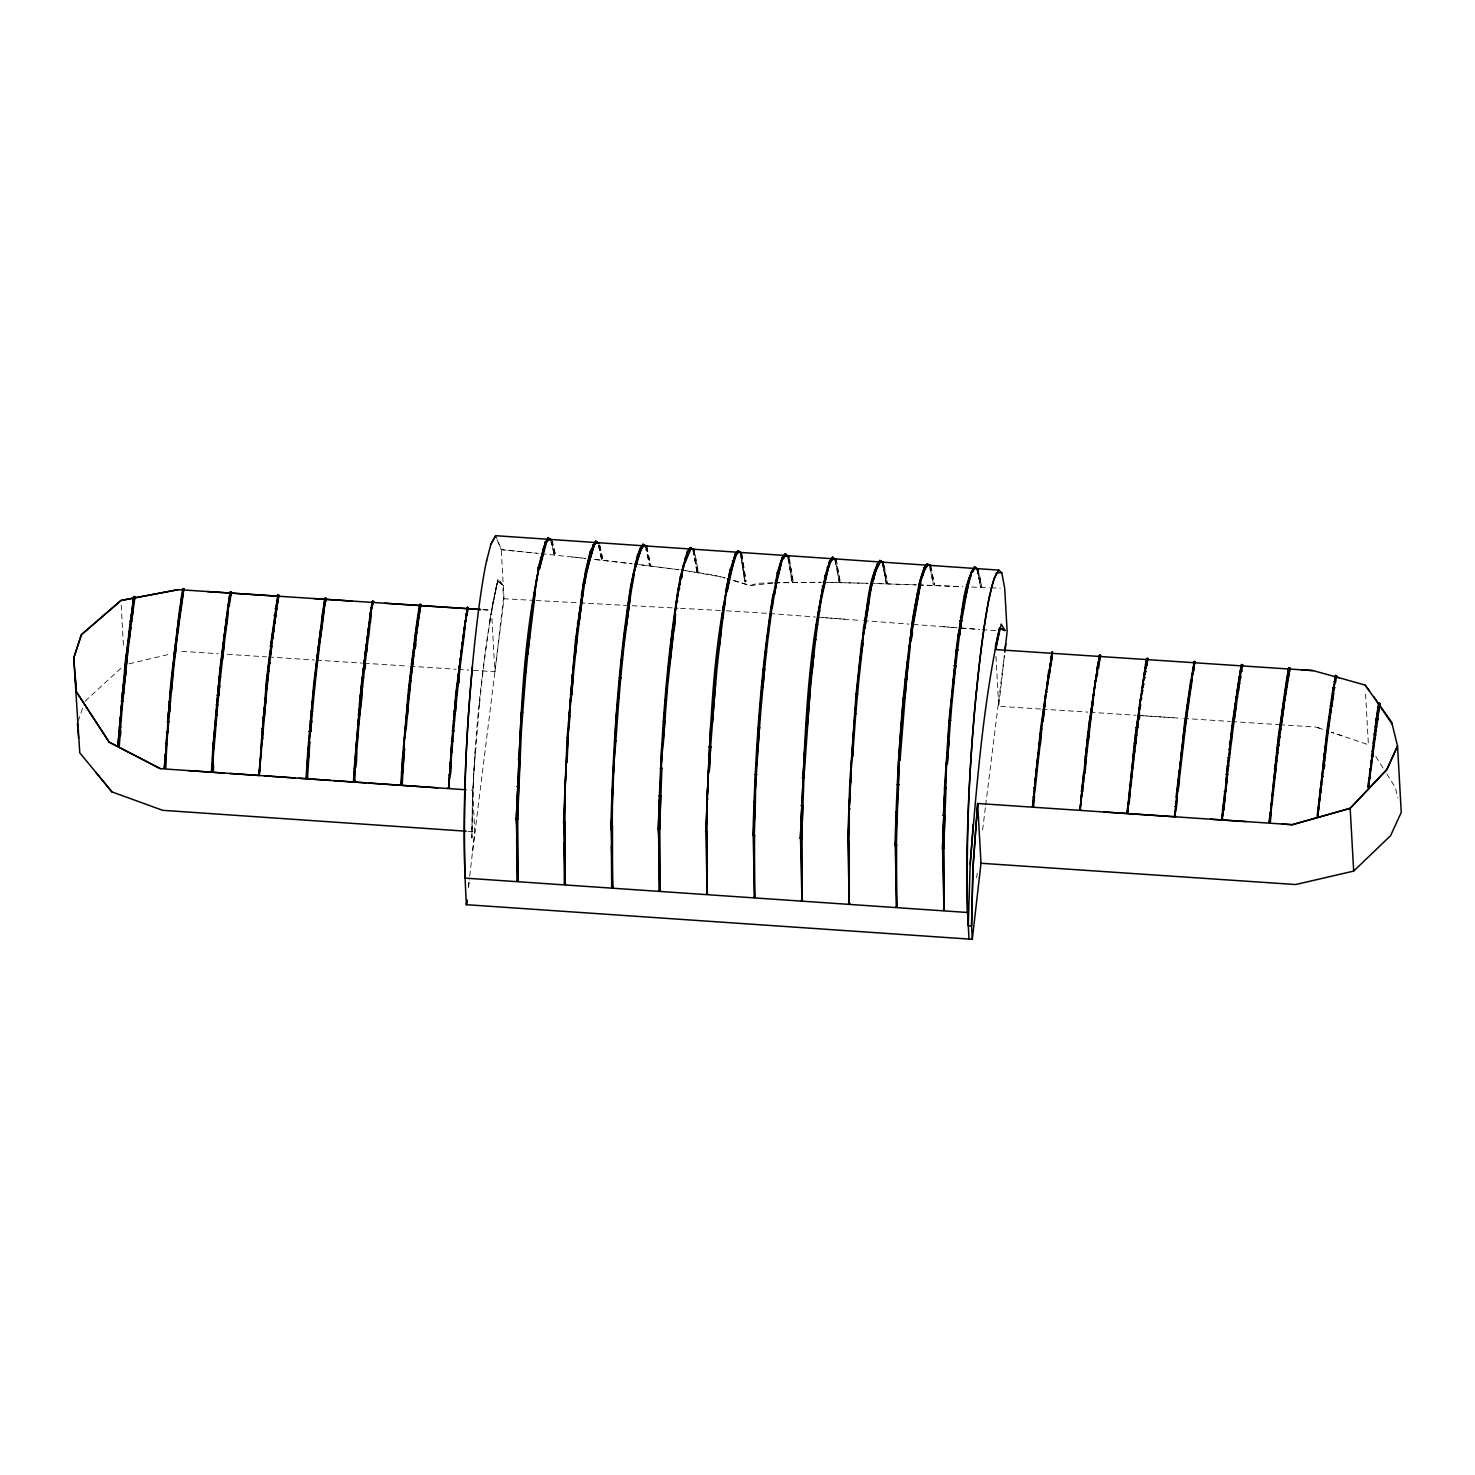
<?xml version="1.0" encoding="UTF-8"?>
<svg xmlns="http://www.w3.org/2000/svg" width="1475" height="1475" viewBox="0 0 1475 1475"><rect width="100%" height="100%" fill="white"/><g stroke="black" fill="none" stroke-linecap="round" stroke-linejoin="round"><path stroke-width="0.75" stroke-dasharray="5 3.75" d="M479.522 703.575L473.475 776.366L471.871 837.837C472.572 751.734 480.666 665.28 497.388 580.8L503.252 585.464L497.665 580.818L491.47 610.244L494.899 671.77L470.986 670.203M471.871 837.837L472.516 790.25L468.091 789.936M475.245 751.273L472.406 795.744L472.516 790.25L474.839 831.808L469.253 880.151M550.359 539.518L554.397 554.858L555.356 553.77L552.295 541.251M598.297 544.994L601.505 559.265L602.869 559.799L599.256 542.597M645.903 545.732L649.572 565.644L650.549 564.556L646.732 546.063M834.832 559.615L839.312 582.312L840.289 581.261L835.44 558.951M929.397 565.847L933.233 584.524L934.578 585.059L930.006 565.183M976.69 568.981L980.893 587.179L981.871 586.091L978.109 568.631M692.789 549.862L697.233 572.153L698.21 571.083L694.209 549.53M882.124 562.731L886.493 583.602L887.471 582.533L883.562 562.399M787.558 556.499L792.186 581.777L793.144 580.726L788.996 556.186M740.266 553.365L745.059 582.017L746.037 580.966L741.704 553.033M1040.631 709.033L998.741 706.285L1004.586 654.218M494.899 671.77L503.51 598.739L502.735 584.893L498.144 578.384L491.47 610.244L482.583 609.673M472.608 851.13L503.989 598.758L501.26 549.659L495.784 535.702M976.653 877.754L977.224 873.218M982.59 830.056L985.411 807.341M985.687 805.073L1004.346 655.158M489.387 623.298L493.388 599.495M489.995 619.445L497.905 580.081L503.252 585.464M78.101 721.275L82.987 707.207M553.936 554.121L551.982 543.003M601.505 559.265L599.348 546.358M980.433 586.423L977.28 568.299M886.033 582.883L882.714 562.067M696.772 571.415L693.379 549.216M791.725 581.058L788.166 555.854M744.598 581.279L740.856 552.719M85.089 701.178L121.263 667.917M128.952 663.842L170.768 653.941M772.716 583.123L750.148 585.575L726.954 578.808M774.983 582.865L820.377 582.256M772.716 582.772L757.283 583.326L750.148 585.575L727.599 578.366M774.91 582.68L821.262 582.275M822.644 582.293L868.148 583.307M827.881 582.348L867.687 583.289M870.416 583.362L915.92 584.856M876.537 583.565L916.344 584.874M918.206 584.93L961.46 586.608M918.556 584.948L962.825 586.644M971.656 587.013L989.282 587.751M991.053 587.824L1000.308 588.23M503.51 598.739L533.803 600.38M536.107 600.509L678.26 608.198M680.547 608.308L724.114 610.668M726.419 610.797L767.608 613.379M181.757 651.342L218.337 653.72M227.427 654.328L266.569 656.873M268.616 657.002L314.415 659.989M316.627 660.136L362.334 663.123M364.436 663.252L408.04 666.11M410.105 666.239L456.052 669.244M458.338 669.392L468.81 670.074M1042.143 709.125L1087.812 712.13M1090.099 712.278L1135.787 715.264M1138.073 715.412L1181.733 718.288M1183.743 718.417L1230.242 721.459M1231.717 721.552L1278.733 724.649M1279.673 724.704L1316.216 727.101L1322.743 729.295L1316.216 727.101M482.767 609.673L491.47 610.244M1142.056 715.67L1175.114 717.846M467.944 831.328L474.839 831.808M822.349 617.527L847.443 619.426M943.263 626.691L956.943 627.742L911.31 624.275M975.196 629.106L959.229 627.908L979.75 629.456M769.876 613.545L815.509 617.011M817.795 617.177L861.142 620.459M863.41 620.643L909.043 624.109M982.037 629.641L995.717 630.673M497.093 539.795L501.26 549.659L538.412 553.402M501.26 549.659L536.716 553.236M541.159 553.697L585.225 558.38M572.208 556.942L585.501 558.417M594.388 559.394L632.093 563.745L594.148 559.375M678.721 569.663L634.305 564.003L678.961 569.756M680.934 570.014L714.287 575.121L724.833 578.182M685.672 570.641L725.553 577.721M1342.305 735.933L1331.446 732.245L1368.413 744.746L1365.463 691.941M497.388 580.8L502.735 584.893M1375.751 756.398L1385.541 771.941M1386.777 773.877L1395.332 787.466L1397.802 797.864M551.705 540.053L555.282 554.655M551.337 542.339L554.397 554.858M598.758 545.732L601.984 560.021M599.643 545.51L602.869 559.799M978.036 569.497L981.778 586.958M977.151 569.719L980.893 587.179M930.301 568.668L933.693 585.262M646.658 546.93L650.475 565.441M645.312 546.395L649.572 565.644M930.836 565.515L934.578 585.059M883.47 563.247L887.378 583.399M883.027 565.699L886.493 583.602M694.135 550.396L698.117 571.95M693.25 550.599L697.233 572.153M836.27 559.283L840.197 582.109M835.698 562.547L839.312 582.312M788.904 557.034L793.071 581.574M788.406 559.467L792.186 581.777M741.612 553.881L745.963 581.814M741.058 556.241L745.059 582.017M995.957 656.375L998.741 706.285M121.208 605.082L123.513 646.492M479.559 703.833A239.78 19.949 -86.1 0 1 489.995 619.85M468.995 882.382L468.239 889.075L469.013 882.382"/><path stroke-width="1.5" d="M1051.103 665.004L1049.702 664.561L1051.103 665.004L1051.306 657.795L1040.576 728.908L1032.74 806.475L1035.339 787.742L1033.957 787.816L1035.376 788.074L1036.243 778.818L1034.878 778.892L1036.298 779.187L1037.165 770.061L1035.8 770.153L1037.22 770.448L1038.105 761.487L1036.741 761.598L1038.142 761.911L1039.064 753.061L1037.681 753.19L1039.101 753.504L1040.023 744.801L1038.64 744.949L1040.041 745.281C1041.756 740.321 1041.368 719.726 1042.954 721.478L1043.913 713.31L1042.53 713.476L1043.95 713.826L1046.07 691.019L1042.954 721.459M1098.469 668.138L1097.068 667.696L1098.469 668.138L1098.672 660.929L1097.068 667.696L1098.469 668.157L1099.76 654.955L1088.9 724.28L1080.087 809.683L1086.411 756.233L1085.047 756.362L1086.448 756.675L1095.501 680.288L1094.487 688.161M1143.899 676.785L1144.784 677.707L1143.899 676.785L1142.885 684.474L1144.969 670.314L1143.918 677.855L1145.835 671.272L1144.969 670.295L1135.289 735.214L1127.435 812.891L1130.956 785.179L1129.592 785.253L1130.993 785.548L1131.878 776.422L1130.514 776.514L1131.933 776.809L1132.818 767.83L1131.454 767.94L1132.855 768.254L1134.718 751.144L1133.353 751.273L1134.754 751.605L1136.672 735.066L1135.289 735.214L1136.69 735.564L1140.802 697.306L1138.811 712.794L1140.673 705.327L1139.272 704.939L1140.636 704.755M1194.492 661.224L1192.335 674.591L1192.869 667.751L1194.271 668.212L1192.335 674.591L1193.957 661.777L1195.358 662.238L1193.957 661.777M1240.567 677.578L1239.166 677.117L1231.975 726.087L1222.148 819.27L1225.67 791.54L1224.305 791.614L1225.707 791.909L1228.491 765.746L1227.108 765.875L1228.509 766.189L1229.449 757.468L1228.067 757.615L1229.468 757.947L1230.408 749.355L1229.025 749.503L1230.445 749.835L1232.362 733.573L1230.98 733.739L1232.399 734.108L1233.358 725.921L1231.975 726.087L1233.377 726.456L1236.382 703.852L1234.999 704.073L1236.4 704.46L1237.414 696.827L1236.032 697.048L1237.433 697.472L1239.498 683.331L1238.115 683.552L1239.516 683.994L1240.567 676.878L1239.166 677.117L1240.567 677.578L1240.788 670.332L1239.166 677.117L1240.567 676.878M1241.323 664.912L1242.724 665.372L1241.323 664.912L1240.254 670.885L1241.637 671.346L1240.254 670.885L1239.701 677.726M1334.654 687.756L1333.253 687.332L1334.654 687.756L1333.253 687.332L1326.707 732.374L1317.71 816.634L1324.495 760.916L1323.13 761.045L1324.532 761.395L1328.072 732.208L1326.707 732.374L1328.108 732.762L1328.993 725.35L1327.611 725.516L1329.012 725.903L1335.723 675.366L1327.26 732.854M586.921 571.415L585.538 570.936L586.939 571.397L593.853 545.271L590.59 551.503L586.073 571.562L595.587 541.178L590.037 552.185L585.538 570.936L575.545 639.929L567.156 737.629L563.579 822.405L565.017 822.294L563.579 822.405M970.273 577.61L968.872 577.942L970.237 578.477L971.841 570.751L962.769 608.825L964.89 597.283L969.425 577.26L961.571 621.344L960.17 620.92L961.571 620.662L959.58 635.153L958.178 634.766C962.769 612.272 962.345 587.124 974.422 567.064L978.054 569.516L974.422 567.064L971.767 572.189M1098.672 660.947L1099.539 661.943L1100.627 655.232M1146.591 658.643L1147.993 659.104L1146.591 658.643L1145.503 664.617L1146.905 665.078L1145.503 664.617L1141.834 691.314L1143.733 683.699L1142.332 683.939L1143.733 684.345L1142.867 683.441L1140.82 698.32L1142.682 690.54L1141.3 690.761L1142.701 690.54L1141.853 691.296M1147.126 659.27L1144.969 671.457L1146.905 664.358M1335.612 681.966L1334.211 681.524L1335.612 681.966L1336.59 675.642M693.379 549.216L690.484 547.538L687.313 551.705L680.362 576.743L681.745 577.241L680.362 576.743C665.668 659.86 660.837 744.451 658.293 828.71L659.712 828.618L660.671 795.744L659.233 795.836L660.671 795.744M775.629 583.694L782.653 557.366L776.495 583.51L775.112 583.012L776.495 583.473L773.49 595.144L777.325 572.908L782.063 558.066L785.253 553.973L788.922 557.052L785.161 555.43L785.253 553.973L788.904 557.034M868.996 601.099L868.13 601.929L872.499 579.048L868.996 601.818L867.595 601.339L868.996 601.099L866.931 614.522L865.53 614.079L866.913 613.858L862.138 643.321L868.13 600.786L868.996 601.818L864.922 628.332L863.52 627.926C868.167 605.561 867.595 580.376 879.837 560.518L883.543 562.362L879.837 560.5L874.749 571.931L880.63 561.754L879.837 560.518M1052.173 658.809L1050.772 658.348L1052.173 658.809L1052.394 651.803L1050.772 658.348L1052.173 658.79M1241.858 664.358L1240.77 671.531L1241.637 670.627M1289.224 667.511L1286.016 687.276L1290.09 668.525L1288.689 668.064L1286.532 680.252L1278.346 736.892L1269.496 822.478L1272.095 803.672L1270.731 803.746L1272.151 804.022L1273.017 794.73L1271.653 794.822L1273.072 795.099L1276.797 760.639L1275.432 760.768L1276.834 761.1L1277.756 752.527L1276.391 752.674L1277.793 753.006L1278.733 744.543L1277.368 744.709L1278.77 745.059L1279.728 736.744L1278.346 736.892L1279.747 737.26L1280.724 729.074L1279.341 729.24L1280.743 729.609L1284.78 699.98L1283.398 700.183L1284.799 700.607L1290.09 667.788M539.518 568.52L538.117 568.041L539.518 568.502L546.358 543.113L545.566 541.915L538.117 568.041L539.518 568.52L545.566 541.878C520.988 631.595 521.136 726.769 516.232 819.233L517.67 819.141L518.61 786.415L517.172 786.507L518.61 786.488L519.827 759.035L518.407 759.053L519.827 759.035M599.182 543.501L595.587 541.178L599.182 543.482L595.476 542.653L590.535 552.922L584.801 582.902L583.418 582.459L582.754 595.623L584.801 582.219L583.418 582.459L584.801 582.92L586.073 570.383L581.353 595.199L582.754 595.587L581.888 594.683M631.355 585.981L635.688 564.353L641.238 549.198L643.819 545.603L643.045 544.349L637.458 555.153L630.821 585.354L632.222 585.815L630.821 585.354C618.209 664.783 613.139 745.244 610.927 825.558L612.383 825.447L610.927 825.558M636.573 563.358L633.476 574.513L636.555 563.395L635.172 563.69L636.555 564.188L641.293 548.313L639.873 548.663L635.67 564.39L640.445 547.981L643.026 544.349L643.819 545.603L643.045 544.349L646.732 546.045L642.455 545.049L643.819 545.603M679.625 588.709L678.223 588.248L674.702 615.37L680.915 576.19L678.758 588.894L679.625 588.009M823.806 586.921L822.423 586.423L823.806 586.921L826.018 576.799L825.189 575.692L818.754 611.185L829.946 560.703C804.889 650.401 805.387 745.852 800.335 838.408L801.773 838.316L802.713 805.442L801.275 805.534L802.713 805.442M874.804 570.548L870.25 590.516L873.329 580.191L871.946 579.693L873.329 580.21L875.652 570.862L874.749 571.931M963.636 608.622L962.769 607.626L962.769 608.825M1194.271 667.493L1192.869 667.751L1194.271 667.493L1191.284 681.008L1191.8 673.983L1193.201 674.407L1192.335 673.467L1192.15 680.86L1190.749 680.418L1184.609 722.934L1174.801 816.081L1176.478 806.438L1175.114 806.475L1176.534 806.733L1177.382 797.311C1175.446 799.303 1180.332 783.446 1179.244 779.593L1177.861 779.703L1179.281 779.998L1186.011 722.75L1184.609 722.934L1186.029 723.303L1188.002 707.908L1186.619 708.092L1188.02 708.498L1191.099 686.852L1189.698 687.073L1191.099 687.497L1192.132 680.178L1191.284 681.008M537.398 579.325L536.55 580.154L538.67 567.469L530.576 621.528L532.475 605.746L533.36 606.502L531.959 606.151L533.36 606.538L532.475 605.746M727.028 591.586L725.645 591.143L727.028 591.586L729.166 580.117L728.318 579.103L725.645 591.143L727.028 591.622L735.324 554.065C710.139 643.764 710.729 739.288 705.64 831.863L707.078 831.771L705.64 831.863M774.357 594.978L776.495 582.736M871.117 590.332L870.268 589.281L866.065 613.563L860.257 659.251L862.986 643.174L861.584 642.86L856.108 694.08L849.858 781.289L847.683 841.69L849.121 841.598L847.683 841.69M634.342 574.328L633.494 573.277L631.355 584.801M687.885 551.042L683.091 567.34L691.332 547.87L687.313 551.705L688.733 551.355M730.549 568.944L731.379 570.069L730.549 568.944L728.318 580.283L731.397 570.051L730.014 569.553L726.161 591.788M781.049 564.114L779.648 564.427L781.049 564.095L778.708 573.425L777.325 572.908L778.726 572.595L775.629 583.658L780.201 563.8L782.635 557.403L783.446 558.601L782.635 557.403M778.726 572.595L777.325 572.908L778.745 572.577M919.773 583.768L920.658 582.772L909.448 646.732L912.859 617.49L919.257 583.104L923.977 568.078L927.13 563.782L930.836 565.497L926.558 564.483L927.922 565.017L924.456 568.852L919.773 583.805L925.378 567.746L923.977 568.078L925.341 568.631L927.922 565.017M683.109 567.303L680.897 577.426L681.782 576.448M516.692 819.584L518.997 758.906M516.232 819.233L517.78 786.23M517.578 819.528L521.228 734.642L519.79 734.605L521.228 734.697M564.04 822.755L565.128 789.346L564.925 822.681M611.388 825.889L616.034 718.251L617.472 718.343L619.021 697.509L617.656 697.454L619.076 697.657L620.698 678.058L619.353 678.058L620.754 678.316L622.468 659.823L621.104 659.878L622.524 660.173L624.294 642.731L622.929 642.823L624.331 643.155L630.138 597.873L628.756 598.094L630.157 598.518L632.222 585.114L630.821 585.354L632.222 585.796L634.361 573.554M611.535 825.281L612.475 792.462L612.272 825.834M658.735 829.061L659.675 796.187M658.293 828.71L659.841 795.56M659.62 829.005L661.906 768.235L660.468 768.272L661.906 768.235M706.082 832.213L707.189 798.676L706.986 832.158M752.969 835.145L754.426 835.034L752.969 835.145C755.218 754.684 760.27 674.057 772.974 594.517L774.357 594.241M753.43 835.477L755.772 774.486L755.366 802.197L753.928 802.234L755.366 802.142L754.315 835.422M753.596 834.85L755.366 802.197M800.778 838.759L801.736 805.885M800.335 838.408L801.884 805.258M801.681 838.703L803.949 777.933L802.511 777.97L803.949 777.933M848.125 842.041L849.231 808.577L849.028 841.985M895.03 844.972L896.468 844.88L895.03 844.972C897.058 773.508 901.004 701.436 911.366 630.931L912.251 631.706L910.849 631.337L917.597 592.692L918.446 593.706L917.597 592.692M895.491 845.322L899.215 760.031L898.552 784.774L897.206 784.608L898.644 784.608L897.316 812.356L895.97 812.153L897.408 812.043L896.376 845.267M895.638 844.714L896.579 811.987M944.756 815.362L943.318 815.454L944.756 815.362L943.816 848.162L942.82 848.604L944.553 787.945L949.089 720.242L956.242 649.682L958.178 634.766L959.58 635.135M942.82 848.604L943.76 815.804M942.378 848.272L943.926 815.177M943.723 848.549L945.991 787.927L944.553 787.945L945.991 787.927M924.53 567.414L922.059 575.305L925.341 568.612L923.977 568.078L925.378 567.746M683.957 567.138L683.146 565.976L683.091 567.34M873.329 580.191L875.652 570.862M564.98 789.844L566.363 761.967L565.128 789.457M612.475 792.573L613.711 765.046L612.475 792.462M659.694 796.076L664.008 721.275L668.968 662.607L669.908 663.049L668.968 662.607M707.041 799.284L708.018 798.915L707.041 799.173L708.424 771.185L707.189 798.676M707.189 798.786L708.424 771.185M754.536 802.068L759.459 727.673L758.113 727.581L759.533 727.728L761.1 706.783L759.736 706.746L761.155 706.949L764.566 669.042L763.202 669.097L764.622 669.392L766.41 651.932L765.027 652.024L766.447 652.356L768.291 635.891L766.926 636.02L768.328 636.389L770.263 620.901L768.881 621.086L770.282 621.491L773.49 594.001L769.434 621.565M801.736 805.774L804.52 753.338L803.949 778.007L802.511 777.97L803.949 778.007L810.125 690.687L808.779 690.687L810.181 690.945L813.739 655.324L812.375 655.435L813.776 655.767L815.62 639.302L814.255 639.449L815.657 639.8L817.592 624.331L816.191 624.515L817.592 624.921L822.958 585.87L820.801 598.573M849.065 809.203L850.061 808.816L849.084 809.074L851.868 756.693L849.231 808.577M849.231 808.687L850.467 781.142M922.926 575.103L922.115 573.922L919.81 582.459L911.384 631.872M943.779 815.693L945.014 788.166M945.162 787.779L943.318 815.454M971.767 572.171L972.689 571.083M731.397 570.051L735.324 554.084L736.136 555.301L731.379 570.069M825.189 575.692L826.018 576.817L829.946 560.721L830.738 561.938L825.152 577.02L823.806 586.884M875.634 571.728L880.022 561.256M641.293 548.313L639.873 548.663L641.238 549.198L643.874 544.699M546.414 542.228L544.994 542.579L548.11 538.025L551.705 540.053L548.128 538.025L548.018 539.5L551.705 540.053M972.689 571.065L975.27 567.396L972.633 571.968M166.269 755.347L164.831 755.329L166.269 755.347L165.55 768.033L164.573 768.125L170.805 682.796L179.6 609.433L182.752 589.004L184.154 589.428L182.752 589.004M164.573 768.125L165.421 755.347L165.458 768.143M164.112 767.977L167.781 732.485L166.417 732.411L167.837 732.577L168.611 721.81L167.265 721.773L168.685 721.957L170.363 701.658L168.998 701.676L170.418 701.897L172.169 682.741L170.805 682.796L172.225 683.072L173.11 673.688L171.745 673.762L173.147 674.038L174.05 664.856L172.686 664.948L174.087 665.262L175.009 656.264L173.626 656.375L175.046 656.707L176.945 639.726L175.58 639.873L176.982 640.224L177.94 631.779L176.558 631.945L177.977 632.296L179.968 616.532L178.586 616.716L179.987 617.085L180.982 609.23L179.6 609.433L181.001 609.839L183.084 595.328L181.702 595.55L181.185 602.943L184.154 588.746M211.46 771.259L212.898 771.296L211.46 771.259L212.953 746.793L220.033 668.12L228.017 605.487L230.118 592.102L231.52 592.544L229.602 599.256L230.653 591.586M211.921 771.388L215.129 735.712L213.764 735.638L215.202 735.804L215.958 725.036L214.613 724.999L216.032 725.184L216.825 714.767L215.479 714.767L216.899 714.969L217.71 704.847L216.346 704.866L217.765 705.105L219.535 685.93L218.171 685.986L219.572 686.262L220.457 676.859L219.093 676.933L220.512 677.228L221.398 668.028L220.033 668.12L221.453 668.433L224.311 642.879L222.928 643.026L224.348 643.377L225.306 634.932L223.923 635.08L225.325 635.448L226.302 627.188L224.938 627.354L226.32 627.742L227.316 619.666L225.933 619.85L227.334 620.237L228.348 612.365L226.966 612.549L226.486 620.367L229.584 598.186L230.45 599.108M212.806 771.407C214.981 768.807 211.644 756.454 213.525 758.74L212.787 758.519M278.886 594.978L275.733 616.089L274.332 615.683L275.714 615.481L272.691 638.583L271.289 638.233L272.654 638.067L270.718 654.679L269.317 654.328L270.681 654.199L269.759 663.031L268.339 662.699L269.722 662.57L268.8 671.604L267.381 671.291L268.763 671.18L266.92 689.452L265.518 689.157L266.883 689.083L266.016 698.726L264.597 698.486L265.961 698.449L263.38 728.41L261.96 728.226L263.324 728.226L259.268 774.67L266.44 680.104L278.019 594.72L278.886 595.66L275.917 609.175L276.95 601.302L277.816 602.224L276.433 601.8L277.816 602.242L276.95 601.302M259.268 774.67L260.891 750.056M258.807 774.541L260.135 761.782M306.155 777.804L307.574 777.841L306.155 777.804L307.648 753.283L313.806 683.294L322.73 611.738L324.869 598.352L326.252 598.795L324.334 605.506L325.403 597.836M306.616 777.933C307.132 756.564 309.602 741.132 311.538 721.201L310.174 721.183L311.594 721.404L312.423 711.263L311.059 711.282L312.479 711.503L313.327 701.639L311.962 701.676L313.364 701.934L314.249 692.291L312.866 692.347L314.286 692.623L316.111 674.37L314.747 674.462L316.166 674.757L317.07 665.76L315.705 665.87L317.107 666.184L321.034 633.457L319.651 633.642L321.052 634.01L322.048 625.935L320.665 626.119L322.066 626.506L324.131 611.535L322.73 611.738L322.232 619.353L326.252 598.112M307.501 777.952L309.824 742.183L308.459 742.109L309.824 742.146M353.502 781.086L354.922 781.123L353.502 781.086L354.221 768.346L361.154 686.465L370.096 614.872L372.235 601.468L373.636 601.911L372.235 601.468M353.963 781.215L357.134 734.605L358.075 734.827L357.245 745.502L355.825 745.336L357.245 745.502M354.092 781.013L354.83 768.291L354.848 781.234M400.85 784.35L402.269 784.387L400.85 784.35L402.343 759.772L408.52 689.636L416.429 625.068L419.601 604.584L421.002 605.027L419.601 604.584M401.311 784.497L404.519 748.618L402.915 771.72L401.569 771.609L403.007 771.646L402.196 784.516M461.288 651.249L465.363 620.625L464.146 635.909L462.763 635.522L464.146 635.301L463.132 643.432L461.73 643.045L463.113 642.86L462.136 651.157L460.735 650.807L462.099 650.622L461.14 659.122L459.739 658.772L461.103 658.606L459.186 675.661L457.766 675.347L459.149 675.218L457.287 693.103L455.867 692.826L457.232 692.734L456.347 702.174L454.927 701.916L456.31 701.823L454.521 721.109L453.102 720.888L454.466 720.851L453.636 731.028L452.217 730.826L453.581 730.807L452.788 741.28L451.35 741.114L452.714 741.114L451.94 751.955L450.52 751.808L451.866 751.844L448.658 787.761L455.867 692.826L467.501 607.184L467.298 614.725L465.897 614.282L467.298 614.725M448.658 787.761L451.829 741.058L452.788 741.261L451.829 741.058M518.868 759.183L520.398 734.55M538.652 568.705L543.113 549.917L545.492 543.316L548.903 539.26L548.128 538.025M567.101 762.28L567.746 737.592L567.193 762.169L565.755 762.133L567.193 762.114M613.711 765.138L615.942 740.708L614.522 740.671L615.942 740.763M664.764 721.33L663.4 721.238L664.838 721.404L663.4 721.238L664.764 721.293L660.929 768.401L661.869 743.713L663.308 743.75L666.387 700.478L665.022 700.441L666.442 700.625L668.083 681.008L666.718 681.008L668.138 681.266L675.532 614.651L674.702 615.37M694.209 549.511L689.913 548.239L691.332 547.87M710.673 746.774L709.235 746.737L710.673 746.774L709.254 771.388L708.295 771.462L710.766 724.262L712.204 724.336L717.237 665.686L715.873 665.741L717.274 666.036L720.962 632.517L719.597 632.664L720.998 633.033L722.934 617.546L721.552 617.712L722.953 618.117L724.944 603.644L723.561 603.865L724.944 604.308L726.161 590.627L724.096 604.455M708.277 771.572L709.272 771.314L710.6 746.885M736.172 554.397L734.753 554.766L737.942 550.728L741.685 553.014L740.745 554.139L741.685 553.014M756.601 774.615L755.163 774.652L756.601 774.688L755.642 774.873L759.533 727.673L758.113 727.581L759.533 727.673M783.446 558.601L786.083 554.323L782.561 558.822L783.483 557.716M802.972 778.099L804.52 753.43M830.794 561.035L829.374 561.403L832.545 557.237L836.196 560.168L832.453 558.712L832.545 557.237L833.32 558.49L829.872 562.141L833.32 558.49L832.545 557.237L836.196 560.15M898.644 784.608L897.667 784.755L898.607 760.086L900.045 760.178L906.572 679.237L905.207 679.293L906.609 679.588L908.397 662.146L907.014 662.238L908.434 662.57L910.278 646.124C907.881 649.295 913.726 634.121 912.232 631.171M945.014 788.074L946.544 763.386L945.899 788.092M738.717 551.963L737.942 550.71L738.717 551.963L735.251 555.522L738.717 551.963L737.942 550.71L740.837 552.683M596.416 541.528L592.932 546.377L595.771 541.933M166.97 743.621L165.606 743.547L166.97 743.658L166.269 755.403L165.292 755.384M213.433 746.848L212.658 758.629L213.543 746.811M307.353 765.138L308.312 765.175L306.874 765.082L308.312 765.138L307.335 765.23L309.086 753.393L308.127 753.338M402.048 771.665C401.772 766.17 404.482 747.18 403.634 748.581M450.262 774.965L448.916 774.873L450.262 775.02C451.977 770.19 450.041 751.144 451.866 751.881M520.269 734.642L521.302 712.241L522.74 712.333L525.948 672.158L524.602 672.158L526.022 672.397L527.718 653.978L526.354 654.015L527.755 654.31L535.333 592.102L534.485 592.895M520.38 734.642L523.385 691.462L524.344 691.701L522.924 691.498L524.344 691.664L523.385 691.462M521.154 734.697L522.74 712.333L521.781 712.278M615.868 740.763L617.472 718.343L616.513 718.288M710.6 746.829L709.235 746.737L710.6 746.829L715.467 683.957L714.103 683.976L715.467 683.957M758.574 727.617L757.929 750.203L756.583 750.056L757.947 750.148M804.391 753.43L812.854 655.158L813.776 655.711L811.951 672.784L810.531 672.508L811.951 672.784M853.269 734.329L854.228 734.403L852.79 734.292L854.209 734.458L853.269 734.255L852.624 756.896L855.758 713.55L854.412 713.494L855.832 713.697L857.473 694.08L856.108 694.08L857.528 694.319L859.243 675.845L857.86 675.9L859.28 676.177L862.949 642.713L861.584 642.86L862.949 642.713M853.38 734.329L851.868 756.693M898.607 760.086L903.438 697.472L904.857 697.712L903.438 697.472M946.415 763.478L948.831 741.058L947.3 763.534L945.954 763.423L947.3 763.589M947.374 763.534L950.435 720.279L949.089 720.242L950.508 720.445L952.131 700.846L950.767 700.865L952.186 701.104L955.726 665.557L954.343 665.649L955.763 665.981L957.607 649.535L956.242 649.682L957.644 650.033L959.561 634.582M135.036 596.601L133.303 609.101L131.902 608.714L133.285 608.493L130.74 628.055L129.339 627.686L130.722 627.52L128.27 648.373L126.868 648.041L128.251 647.894L127.477 655.435L126.057 655.121L127.422 655.011L122.831 701.362L121.411 701.141L122.775 701.123L122.093 709.715L120.673 709.512L122.019 709.512L121.374 718.307L119.936 718.122L121.3 718.141L120.655 727.175L119.235 727.028L120.6 727.046L119.309 746L117.889 745.889L125.264 662.367L133.635 596.822L135.036 597.246L133.303 603.238L134.17 596.361M117.889 745.889L120.415 718.067L121.374 718.288L120.415 718.067M166.196 743.621L166.896 732.411L167.837 732.577M213.433 746.793L215.092 724.944L216.032 725.184M214.354 735.73L212.953 746.793M260.891 750.111L261.591 738.883L262.55 738.993L261.591 738.883M308.127 753.283L308.939 742.109M975.27 567.396L978.054 569.516M119.973 736.357L118.553 736.246L119.973 736.394C122.37 733.388 118.572 725.331 120.6 727.083M548.903 539.278L545.492 543.335M786.101 554.305L785.438 554.729M970.163 864.424C976.671 785.364 982.848 705.806 999.552 628.129L1005.01 630.507L1001.156 624.109L995.57 649.572L1313.063 670.609L1339.06 677.744M571.636 694.522L569.258 715.357L572.447 674.978L573.388 675.31L571.71 694.688L570.29 694.485L571.71 694.633M618.136 697.417L619.076 697.601L618.136 697.417L616.034 718.251M663.879 721.201L667.198 680.878L668.138 681.21L667.198 680.878M712.867 703.372L713.826 703.612L712.886 703.28L712.204 724.391L711.245 724.299M760.215 706.691L761.155 706.894L760.215 706.691L757.191 750.001M805.922 730.881L809.259 690.558L810.181 690.908L806.88 731.084L805.461 730.936L806.88 731.028M853.38 734.421L854.892 713.439L855.832 713.642L854.892 713.439M900.598 737.611L903.917 697.343M948.056 741.132L949.568 720.206L950.508 720.39L949.568 720.206M973.242 824.193L970.181 864.35L968.282 925.784L971.546 926.005L972.302 939.298L466.432 904.691C461.73 828.231 464.994 751.494 471.631 675.237M119.825 727.157L122.646 692.844L123.568 693.232L122.148 693.01L123.568 693.25L122.646 692.844M168.685 721.957L167.726 721.717L167.855 732.54M214.354 735.785L215.092 724.944M261.702 739.012L262.439 728.171L263.38 728.41M262.55 739.03L262.55 728.355M309.049 742.238L310.653 721.091L311.594 721.367L310.727 731.618L309.308 731.434L310.727 731.618M356.397 745.483L359.789 704.681L360.73 705.105L359.826 714.711L358.407 714.49L359.826 714.711M372.769 600.952L370.096 614.872L371.682 607.534L369.432 629.641L368.031 629.253L369.414 629.051L367.404 644.87L366.003 644.52L367.386 644.335L365.431 660.984L364.03 660.634L365.413 660.487L363.514 677.928L362.094 677.633L363.477 677.523L362.573 686.76L361.154 686.465L362.537 686.373L358.941 724.612L357.522 724.391L358.886 724.391L358.075 734.845L356.655 734.661L358.019 734.697C356.083 741.87 357.817 771.849 354.221 768.346M403.744 748.71L405.348 727.507L406.289 727.802L405.348 727.507M451.092 751.937L452.714 730.715L453.655 731.01L452.714 730.715M167.744 721.681L168.593 711.448L169.551 711.724L168.593 711.448M167.837 721.957L169.477 701.528L170.418 701.879L169.533 711.761M215.184 725.184L215.958 714.656L216.899 714.951L215.958 714.656M262.55 728.392L264.191 707.926L265.131 708.277L264.246 718.178L262.827 717.975L264.246 718.178M403.763 748.655L406.252 717.532L407.174 717.901L406.252 717.532M406.233 727.617L404.592 738.072M472.406 666.7C465.528 736.965 463.427 807.544 464.938 878.104L967.545 912.49L969.02 939.077M121.245 709.696L123.402 684.879L123.568 693.25M523.496 691.701L525.082 672.028L526.022 672.36L525.082 672.028M571.655 694.467L573.332 675.108L571.968 675.108L573.388 675.347L576.909 639.818L575.545 639.929L576.946 640.242L582.736 594.997L581.906 595.716M618.228 697.657L619.832 677.928L620.772 678.26L619.832 677.928M712.978 703.612L714.582 683.828M760.307 706.949L761.911 687.184L762.852 687.516L761.432 687.313L762.852 687.553L761.911 687.184M854.984 713.697L858.358 675.679L859.28 676.14L858.358 675.679M949.66 720.445L951.264 700.736L952.186 701.067L951.264 700.736M216.051 714.988L218.65 685.764L219.591 686.225L218.669 695.536L217.249 695.297L218.669 695.536M263.398 718.196L265.979 698.413L265.113 708.295L264.191 707.926M311.538 711.134L312.479 711.485L311.538 711.134L310.727 731.6L309.308 731.434M358.112 724.575L363.569 668.728L364.473 669.337L363.053 669.023L364.473 669.337L363.569 668.728M406.289 727.82L407.118 717.661M452.807 731.047L455.425 701.694L456.347 702.155L455.425 711.503L454.005 711.263L455.425 711.503M976.45 691.038C969.02 764.603 966.236 838.556 967.545 912.49C965.443 844.806 968.946 777.085 974.717 709.641A184.117 15.322 -86.1 0 1 989.633 595.347M407.174 717.901L408.944 698.671L407.579 698.726L408.999 699.003L410.824 680.712L409.46 680.805L410.861 681.1L411.783 672.065L410.419 672.194L411.82 672.508L413.756 655.472L412.373 655.619L413.774 655.969L415.766 639.726L414.383 639.91L415.784 640.279L416.78 632.185L415.397 632.388L416.798 632.775L418.863 617.767L417.462 617.988L418.863 618.412L419.914 610.927L418.531 611.166L419.914 611.59L420.983 604.344M169.57 701.916L170.381 691.922L171.321 692.328L170.381 691.922M216.936 705.124L221.49 659.233L222.393 659.841L221.49 659.233M311.631 711.522L312.442 701.492L313.382 701.916L312.442 701.492M406.326 717.938L408.077 698.505L408.999 698.966L408.077 698.505M407.118 717.643L408.022 708.018L406.658 708.074L408.022 708.018M453.692 721.109L460.237 658.403L460.163 667.29L458.743 666.958L460.163 667.29M525.174 672.434L526.833 653.831L527.755 654.31L526.833 653.831M951.357 701.123L956.74 649.332L957.644 649.996L956.74 649.332M1032.74 806.475L1033.551 796.703L1034.473 797.164L1033.053 796.906L1034.473 797.145L1033.551 796.703M1033.569 806.456L1034.418 796.85M1080.087 809.683L1082.724 781.824L1082.724 791.264L1081.322 790.987L1082.724 791.264M1126.863 812.614L1128.246 803.101L1129.186 803.543L1128.246 803.101M1127.435 812.891L1128.338 803.562M1174.801 816.081L1177.511 788.775M1221.577 819.012L1223.863 800.335L1224.785 800.814L1223.881 809.922L1222.462 809.683L1223.881 809.922M1222.148 819.27L1224.785 791.374L1224.785 800.833L1223.863 800.335M1268.924 822.202L1270.307 812.67L1271.247 813.112L1270.307 812.67M1269.496 822.478L1273.072 785.788L1273.994 786.341L1273.072 785.788M1270.344 822.442L1271.192 812.817M312.534 701.971L313.364 692.144L314.286 692.605L313.364 692.144M362.518 686.391C360.84 685.101 362.629 700.57 360.73 705.124L359.31 704.866L362.592 677.357L363.514 677.928M574.217 656.744L575.139 657.186L573.72 656.947L575.139 657.242L574.217 656.744L570.862 694.688L566.363 761.967M619.832 677.855L625.308 626.525L626.23 627.188L624.81 626.857L626.211 627.225L625.308 626.525M619.924 678.334L621.676 660.155M714.674 684.253L716.352 665.538L717.293 665.999L716.352 665.538M761.93 687.11L765.525 651.747L766.447 652.3L765.525 651.747M762.003 687.59L763.7 668.894L764.622 669.337L762.852 687.553M856.68 694.356L860.202 658.551L861.105 659.122L859.685 658.846L861.105 659.159M904.009 697.749L905.687 679.09L906.609 679.533L904.857 697.712M123.494 685.377L125.062 677.246L124.324 685.34L123.402 684.879M170.473 692.383L171.303 682.575L172.225 683.054L171.303 692.347M265.961 698.449L266.016 688.954L266.938 689.415L266.016 688.954M407.229 708.35L410.917 671.881L411.82 672.489L410.917 671.881M1033.625 797.201L1035.376 778.653L1036.298 779.169L1035.376 778.653M1080.991 800.372L1083.664 773.066L1083.646 782.358L1082.724 781.824M1128.246 803.064L1130.071 785.013L1130.993 785.53L1130.071 785.013M1129.131 803.23L1130.034 794.122L1128.67 794.177L1130.034 794.122M1317.138 816.339L1321.01 783.612L1321.065 792.075L1319.664 791.798L1321.065 792.075M1317.71 816.634L1321.877 775.85L1322.798 776.458L1321.877 775.85M127.422 655.011C125.91 654.457 126.887 672.047 125.098 677.615L129.855 627.317L130.759 628.055L129.099 641.441L127.68 641.109L129.099 641.441M172.188 682.722L173.165 664.69L174.087 665.243L173.165 664.69M218.669 685.746L220.531 667.843L221.453 668.433L220.531 667.843M266.09 689.489L266.938 679.864L267.86 680.381L266.938 679.864M313.438 692.678L314.286 683.054L315.208 683.57L313.806 683.294L315.208 683.57L314.286 683.054M455.425 701.658L457.305 683.699L458.227 684.253L457.305 683.699M1034.528 788.092L1041.073 728.539L1041 737.187C1039.709 734.956 1040.373 738.993 1039.193 745.373L1040.023 744.801L1039.193 745.336M1177.382 797.311L1176.018 797.367L1179.299 770.817L1180.221 771.407L1179.299 770.817M314.378 683.626L315.244 674.186L315.208 683.57M409.073 689.987L409.958 680.528L409.921 689.931L408.52 689.636L409.921 689.931M526.907 654.365L528.658 636.721L529.562 637.292L528.161 636.997L529.58 637.329L528.658 636.721M527.718 653.923L529.525 636.905M1035.376 778.634L1036.298 769.876L1037.22 770.448L1036.298 769.876M1130.163 785.603L1131.012 776.256L1131.933 776.79L1131.012 776.256M1177.511 788.793L1179.373 771.48M1225.67 791.54L1227.606 765.562L1228.528 766.189L1227.606 765.562M1225.67 791.54L1227.532 774.191L1226.168 774.283L1227.532 774.191M125.043 670.111L125.043 670.111C124.693 662.92 126.832 661.187 125.817 662.717M172.298 674.075L176.078 639.523L176.982 640.205L176.078 639.523M267.012 680.454L267.878 671.014L267.86 680.399M574.291 657.297L579.878 608.64L580.763 609.396L578.827 624.312L577.426 623.962L578.827 624.312M575.139 657.242L576.965 640.205L575.545 639.929L576.909 639.818M621.676 660.228L629.272 597.615L630.157 598.481L626.211 627.225M669.06 663.16L670.812 645.478L671.733 646.032L669.908 663.105M716.426 666.092L718.196 648.392L719.118 648.945L718.196 648.392M763.773 669.447L767.424 635.688L768.328 636.352L767.424 635.688M811.103 672.84L812.854 655.158M905.705 679.016L907.512 661.962L908.434 662.533L907.512 661.962M906.609 679.533L909.411 645.921M955.763 665.926L954.343 665.649L955.763 665.926L953.09 683.036L956.796 650.088M125.817 662.736L131.552 614.448L131.588 621.583L130.187 621.215L131.588 621.583M1036.298 769.876L1038.179 752.877L1039.101 753.504L1038.179 752.877M1086.411 756.233C1084.77 754.831 1086.522 769.102 1084.568 773.638L1087.462 739.676C1088.126 742.681 1086.651 734.144 1088.439 731.692L1089.306 731.895M1131.085 776.883L1131.952 767.645L1132.874 768.235L1131.952 767.645M1225.799 783.225L1228.564 757.283L1229.468 757.929L1228.564 757.283M1273.146 786.415L1274.013 777.178L1274.935 777.767L1273.515 777.472L1274.935 777.767L1274.013 777.178M267.897 670.996L268.837 662.404L269.759 663.013L268.837 662.404M268.763 671.18L267.952 671.641L269.814 653.997L270.718 654.679L269.814 653.997M316.111 674.352L315.318 674.812L318.158 648.982L318.084 657.832L316.664 657.481L318.084 657.832M410.032 681.173L412.871 655.269L412.797 664.137L411.396 663.805L412.797 664.137M458.227 684.271C460.882 680.03 457.102 673.946 459.149 675.237M1379.955 703.262L1379.402 707.65L1378 707.226L1379.383 707.004L1377.742 719.155L1376.341 718.767L1377.724 718.565L1376.636 727.083L1375.235 726.696L1376.618 726.511L1375.013 739.325L1373.612 738.957L1374.995 738.772L1368.413 787.705L1375.788 722.713L1378.572 703.483L1379.973 703.907L1378.572 703.483M1367.841 787.337L1370.404 768.77L1371.307 769.434L1370.404 768.77M1368.413 787.705C1368.284 784.977 1369.98 775.758 1369.427 778.505M1004.825 652.134L1007.13 631.54L1004.715 588.414L1001.783 572.798L998.852 570.106L495.784 535.702L490.917 544.128M1084.66 765.138L1085.6 756.749M1132.007 768.328L1134.828 742.828L1135.732 743.511L1134.312 743.179L1135.732 743.511L1134.828 742.828M1179.373 771.499L1180.258 762.391L1181.162 763.017L1179.76 762.704L1181.162 763.017L1180.258 762.391M1274.087 777.86L1274.972 768.733L1275.875 769.36L1274.474 769.047L1275.875 769.36L1274.972 768.733M1274.898 777.343L1275.838 768.918M972.302 939.298L981.004 863.262L977.648 803.469L1292.266 824.709L1350.178 808.318L1386.869 769.563L1397.544 746.018L1391.681 722.215L1365.076 685.064L1336.018 676.896M1321.932 776.551L1325.398 746.092L1325.417 754.038L1324.015 753.688L1325.417 754.038M175.009 656.264L174.198 656.744C173.939 649.295 176.207 646.456 175.156 648.428M175.046 656.707L175.968 647.894M221.545 659.933L223.444 642.676L224.348 643.358L222.393 659.86M316.258 666.239L320.167 633.236L321.052 634.01L318.213 649.774L319.153 640.998L320.057 641.717L319.153 640.998M363.624 669.429L365.523 652.116C364.362 656.025 369.027 631.577 366.427 652.817L365.523 652.116M364.473 669.337C367.183 664.912 363.348 659.288 365.394 660.505M458.338 675.753L465.363 620.643L465.197 628.608L463.795 628.203L465.178 627.981M1085.6 756.767L1093.436 694.172L1094.321 695.02L1093.436 694.172M1133.906 751.678L1134.718 751.144L1132.947 759.938L1133.851 750.941M1180.313 763.11L1182.176 745.981L1182.12 754.776L1180.701 754.444L1182.12 754.776M1274.972 768.715L1275.93 760.455L1276.834 761.1L1275.93 760.455M1275.027 769.452L1277.866 744.34L1278.77 745.041L1277.866 744.34M528.714 637.421L530.539 620.717L531.442 621.381L530.041 621.049L531.442 621.418M576.098 640.316L581.869 594.738M670.812 645.405L672.711 629.419L673.614 630.083L671.715 646.087L670.812 645.478M670.867 646.161C670.701 640.463 673.669 628.129 672.711 629.419M718.251 649.074L720.095 632.314L720.998 632.978L719.099 649M812.872 655.084L814.753 639.099L815.657 639.763L814.753 639.099M812.928 655.84L814.808 639.855M1324.495 760.916C1322.356 759.92 1326.431 764.29 1323.647 768.862L1326.302 738.975L1327.205 739.712L1326.302 738.975M1370.459 769.508L1379.088 703.003M1371.289 768.954L1371.455 759.92M175.156 648.447L179.102 616.292L178.973 624.607L177.572 624.22L178.973 624.589M222.522 651.581L225.435 626.967L226.339 627.723L225.435 626.967M270.699 654.181L271.658 646.032L270.294 646.179L271.658 646.032M364.583 661.077L366.556 644.962M411.949 664.229L413.885 647.285L414.77 648.004L413.885 647.285M1133.906 751.697L1134.883 743.603M1181.272 754.85L1184.13 730.199L1185.033 730.936L1183.632 730.586L1185.033 730.955L1184.13 730.199M1228.62 758.039L1230.408 749.355M1370.976 765.064L1371.51 760.694M269.87 654.753L272.801 630.102L273.686 630.876L272.801 630.102M1040.152 737.279L1045.056 698.228L1044.927 706.378L1043.544 705.99L1044.927 706.378M1087.462 739.676L1088.366 740.339L1089.306 731.913L1087.923 732.061L1089.306 731.913M1134.865 743.621L1135.805 734.863L1135.732 743.511M1229.542 749.134L1231.496 733.352L1231.404 741.907L1230.519 741.169M1230.556 741.98L1229.542 749.153M1276.944 753.08L1278.862 736.504L1279.747 737.26L1278.862 736.504M1372.893 756.251L1371.473 755.919L1372.893 756.251C1374.479 749.927 1371.123 751.605 1373.409 751.955M270.847 646.622C270.165 644.022 272.672 635.651 271.842 638.675M1004.899 650.622L1005.747 643.801M1372.561 752.047C1371.99 746.147 1374.221 747.972 1373.041 746.958M1135.805 734.845L1137.778 719.376L1137.668 727.783L1136.266 727.415L1137.668 727.783M1183.208 738.828L1185.126 722.529L1185.033 730.955M1230.556 741.999L1232.492 725.682L1233.377 726.456L1232.492 725.682M177.111 632.388L180.116 608.991L181.001 609.839L180.116 608.991M224.477 635.541L227.334 619.647M271.842 638.693L273.815 622.561L274.7 623.372L273.815 622.561M272.672 638.048L273.668 630.323M366.556 644.981L367.515 636.37L368.418 637.145L367.515 636.37M413.922 648.133L415.913 631.945L416.798 632.757L415.913 631.945M414.77 648.023C417.702 644.925 413.572 637.55 415.784 640.279M530.576 621.528L536.531 579.067M672.747 630.231L676.675 600.509L677.56 601.376L676.675 600.509M862.138 643.266L863.52 627.926L864.922 628.332M909.448 646.732L911.366 630.931M956.777 650.143L958.695 634.361M1090.449 717.108C1091.537 715.209 1089.343 717.219 1089.472 724.741L1093.288 701.602L1091.906 701.805L1093.288 701.602M1278.899 737.371L1279.857 728.834L1280.743 729.609L1279.857 728.834M1326.338 739.842L1333.787 686.834M1373.078 743.123C1375.64 744.285 1371.805 742.497 1374.165 739.418M720.98 632.48L720.15 633.07L722.049 617.324M767.479 636.499L773.49 594.001M814.808 639.91L818.736 610.207L819.621 611.056L818.736 610.207M1090.449 717.108L1094.468 687.147M1140.802 697.325L1141.687 698.173L1140.802 697.325L1135.805 734.863M1185.162 723.414L1186.14 715.025L1187.025 715.817L1186.14 715.025M1232.528 726.567L1233.487 718.178L1234.372 718.97L1233.487 718.178M1279.894 729.738L1280.853 721.33L1281.738 722.105L1280.853 721.33M1374.7 735.306L1375.53 734.642L1374.7 735.306C1373.336 732.467 1376.654 729 1375.253 731.231L1376.083 730.549L1375.253 731.231M130.74 621.712L133.285 602.224L134.17 603.091L132.768 602.685L134.17 603.109M320.167 633.217L321.181 625.695L322.066 626.488L321.181 625.695M367.57 637.274L368.547 628.811L368.418 637.163M414.917 640.408L416.946 624.626L417.831 625.474L416.946 624.626M321.052 634.01L324.316 604.418L325.201 605.34L324.316 604.418M1186.158 715.947L1187.135 707.668L1187.025 715.817M132.418 614.688L131.035 614.872L132.437 615.259L133.285 608.511L131.902 608.714L133.303 609.083M1233.524 719.099L1235.534 703.612L1236.4 704.46L1234.372 718.97M1280.89 722.234L1282.881 706.765L1283.766 707.613L1281.738 722.123M273.852 623.501L274.848 615.241M274.7 623.372L275.714 615.462L274.332 615.683L275.714 615.481M1377.189 723.1L1375.788 722.713L1377.189 723.1L1377.724 718.565L1376.341 718.767L1377.724 718.565M368.566 629.77L369.58 621.491L370.465 622.339L369.58 621.491M1045.056 698.21L1046.07 691.038L1046.955 691.867L1046.07 691.038M1187.135 707.65L1188.168 700.459L1189.034 701.307L1188.168 700.459M1188.002 707.889L1187.172 708.59L1188.186 701.436M1234.538 711.743L1236.548 696.587L1237.433 697.472L1236.548 696.587M1281.904 714.896L1283.914 699.722L1283.766 707.613L1282.881 706.765M1377.429 715.393L1379.402 707.631L1378.535 706.765L1375.788 722.713L1377.189 723.1M132.437 609.23L133.635 596.822M627.299 612.402L629.272 597.615M722.068 617.251C722.308 621.381 722.732 605.653 724.078 603.404L724.962 604.271L724.078 603.404M722.086 618.265L724.096 604.4M816.763 624.976L820.819 597.412M911.403 631.816L920.658 582.791M958.713 635.301L962.769 607.663M959.561 634.545L961.553 620.698L960.17 620.92L961.553 620.698M180.153 609.968L183.287 588.488M230.118 592.102L227.5 613.102L231.52 591.862M274.885 616.218L275.899 608.142L276.765 609.028L275.364 608.622L276.765 609.028M369.598 622.487L370.631 614.393L370.465 622.339M1049.186 670.498L1050.053 671.438L1049.186 670.498L1046.107 692.015L1050.053 670.775L1048.651 670.996L1047.121 685.027L1052.173 658.071M1188.186 701.455L1189.182 693.434L1190.067 694.301L1188.666 693.895L1190.067 694.319M416.964 625.603L417.997 617.527L417.831 625.474M1331.796 706.175L1330.395 705.769L1331.796 706.175L1333.677 693.084L1332.294 693.324L1333.677 693.748M1378.553 707.779L1379.107 704.036M1094.468 687.129L1096.552 673.633L1097.418 674.573L1096.552 673.633M1190.233 686.594L1191.099 687.479L1190.233 686.594L1189.2 694.467L1189.182 693.434M1236.566 697.601L1237.599 689.728L1238.465 690.632L1237.064 690.208L1238.447 689.987M1283.932 700.754L1285.997 686.207L1285.831 693.785L1284.43 693.342L1285.831 693.766M229.399 605.912L228.017 605.487L229.399 605.912L229.584 598.168M275.917 609.175L278.019 594.72M323.283 612.291L324.869 598.352M418.863 617.767L418.015 618.541L419.048 610.668L419.914 611.572L419.048 610.668M466.413 613.784L465.381 621.676L468.368 607.46M1097.4 673.909L1095.519 681.358L1097.603 667.179M1190.233 687.645L1191.284 679.92M1237.599 690.779L1238.65 683.054L1238.465 690.632L1237.599 689.728M1284.965 693.932L1288.689 668.064M516.324 819.565L517.762 819.344L517.836 881.312L516.324 819.565L517.762 819.344M658.385 829.024L659.823 828.821L659.878 891.029L658.385 829.024L659.823 828.821M753.172 834.832L754.518 835.237L753.172 834.832L754.573 897.501L754.518 835.237M183.287 589.576L183.084 595.992L181.702 595.55L183.084 595.328M629.29 598.666L631.355 584.837M676.693 600.454L683.128 566.013L681.745 577.241M960.704 621.491L962.769 608.769M372.769 602.058L371.7 608.622L373.617 601.228M419.066 611.738L420.135 604.068M466.432 614.872L467.501 607.184M517.006 881.054L516.637 837.155M772.292 607.663L770.89 607.239L772.292 607.663L774.357 594.259M1050.237 664.045L1049.186 671.604L1050.053 670.775M1097.418 674.573L1097.603 667.161M1238.65 684.16L1240.77 670.369M563.671 822.718L565.128 822.515L565.183 884.539L563.671 822.718L565.128 822.515M564.353 884.299L564.003 842.612M611.019 825.871L612.475 825.65L612.531 887.784L611.019 825.871L612.475 825.65M659.048 890.771L658.735 851.278M705.824 831.568L707.17 831.974L705.824 831.568L707.226 894.274L707.17 831.974M706.396 894.016L707.834 893.795M800.519 838.113L801.865 838.519L800.519 838.113L801.921 900.746L801.865 838.519M801.091 900.487L802.547 900.266M847.867 841.395L849.213 841.801L847.867 841.395L849.268 903.991L849.213 841.801M895.214 844.677L896.56 845.083L895.214 844.677L896.616 907.217L896.56 845.083M895.786 906.959L897.224 906.756M942.562 847.959L943.908 848.365L942.562 847.959L943.963 910.462L943.908 848.365M943.133 910.204L944.572 910.001M1333.787 687.94L1334.746 680.989M611.701 887.544L611.351 845.802M753.743 897.242L755.182 897.04M848.438 903.733L849.877 903.511M995.57 649.572L999.903 628.147L1005.01 630.507L999.552 628.129L995.293 647.009M1050.237 665.17L1052.394 651.803M1097.603 668.304L1099.76 654.955M1144.969 670.295L1147.126 658.09M1334.746 682.132L1335.723 675.366M1051.306 658.975L1051.859 652.374M1146.905 665.078L1147.993 658.366M1194.492 662.404L1193.404 668.378L1195.358 661.501M1241.637 671.346L1242.724 664.653M962.769 607.626L967.121 585.888L971.841 570.751M987.642 605.617L991.864 585.87L996.455 572.687L1001.783 572.798M518.61 786.415L517.172 786.507L518.61 786.488M486.547 561.108L490.843 544.367L495.416 535.849M989.633 595.513L994.003 578.55L998.852 570.106M825.189 575.656L829.946 560.721M730.567 568.908L735.324 554.084M851.204 781.51L849.858 781.289L851.296 781.326M874.767 571.913L877.238 564.058L878.049 565.275L877.238 564.058M403.007 771.646L401.569 771.609L402.915 771.72M782.653 557.366L785.253 553.973M548.036 539.481L548.11 538.025M590.037 552.185L590.793 552.24M691.277 548.774L690.484 547.538M835.606 559.67L836.27 559.246M927.314 564.538L930.836 565.497M542.597 549.216L543.372 549.253M684.898 558.122L685.654 558.177M826.94 567.82L827.715 567.857M974.33 568.52L974.422 567.064M593.005 544.92L593.798 546.156L593.005 544.957M637.458 555.153L638.233 555.208M732.319 561.09L733.093 561.145M788.332 556.554L788.978 556.149M879.266 561.201L883.543 562.362M545.492 543.316L545.566 541.915M587.732 560.758L588.507 560.813M966.567 586.497L967.342 586.552M540.329 557.827L541.085 557.882M964.373 596.656L965.129 596.711M1281.591 823.99L1292.266 824.709L1350.178 808.318L1386.869 769.563L1397.544 746.018L1401.25 812.412L1390.575 835.698L1353.681 871.098L1295.622 884.539L981.004 863.262M728.337 579.048L729.166 580.154L728.318 579.103M914.924 604.768L915.68 604.824M1287.601 674.038L1288.376 674.075M1286.532 680.252L1287.306 680.307M1145.835 671.272L1144.969 670.314M912.859 617.49L913.615 617.546M1047.619 677.652L1048.375 677.707M1239.498 683.312L1238.65 684.142L1238.65 683.054M1286.882 687.129L1285.481 686.705L1286.864 687.147M371.165 608.032L371.94 608.087M230.45 599.09L229.584 598.186M1331.335 699.482L1332.109 699.519M181.185 602.943L181.167 601.874L182.033 602.777M1095.519 681.339L1096.368 680.547M1047.121 685.027L1047.102 683.994L1047.969 684.898M466.229 620.883L465.381 621.657L465.363 620.643M322.232 619.353L322.214 618.338L323.099 619.205M418.015 618.541L417.997 617.527M1377.447 711.024L1378.222 711.079M1284.799 700.588L1283.914 699.722M866.913 613.858L865.53 614.079L866.931 613.821M1330.007 712.757L1329.989 711.761L1330.856 712.609M533.95 592.305L534.724 592.36M582.736 594.997L580.763 609.452L579.878 608.64M1236.382 703.852L1235.552 704.589L1235.534 703.612M1328.532 718.804L1329.307 718.86M1045.922 698.449L1045.056 698.228M1093.307 702.192L1092.422 701.362M1090.892 709.125L1091.666 709.18M1139.64 712.093C1137.483 711.282 1141.539 715.098 1138.663 720.15L1137.778 719.376M1187.172 708.59L1187.135 707.668M369.414 629.051L368.547 628.811M462.763 635.522L463.519 635.559M132.437 615.259L131.552 614.448M1375.235 726.696L1376.009 726.751M1327.611 725.516L1328.385 725.571M675.532 614.614C673.688 613.01 676.177 625.455 673.614 630.12L672.766 630.175M1089.417 723.893L1090.32 724.612M461.73 643.045L462.505 643.1M1043.102 713.937L1043.931 713.292M1232.362 733.573L1231.496 733.352M1326.302 746.811L1325.398 746.092M130.722 627.52L129.855 627.317M1041.977 729.258L1041.073 728.539M128.509 634.324L129.284 634.379M1089.343 732.411L1088.439 731.692M461.103 658.606L460.237 658.403M1183.079 746.663L1182.176 745.981M1372.045 756.343L1372.856 755.753M224.348 643.358L223.444 642.676M413.774 655.951L412.871 655.269M318.158 648.945L319.061 649.682L318.158 648.982M1086.006 748.102L1086.762 748.157M1132.947 759.938L1133.814 759.846M1322.798 768.936L1322.743 768.217M1369.39 773.582L1370.146 773.638M126.868 648.041L127.643 648.097M174.198 656.744L175.009 656.246M1321.932 784.202L1321.01 783.612M1368.357 782.709L1369.132 782.764M1083.719 773.693L1083.664 773.066M1036.741 761.598L1037.515 761.653M363.477 677.541L362.592 677.357M953.09 683.036L953.938 682.98M1177.861 779.703L1178.636 779.74M622.929 642.823L623.704 642.897M1318.816 799.819L1319.59 799.874M124.25 677.652L124.177 677.117M1271.653 794.822L1272.427 794.859M124.472 669.761L125.246 669.816M455.867 692.826L456.642 692.863M1317.968 807.987L1318.742 808.042M219.093 676.933L219.867 676.988M360.232 695.536L360.988 695.592M1270.731 803.746L1271.505 803.801M456.31 701.823L455.425 701.694M219.535 685.912L218.65 685.764M1032.168 806.217L1033.532 806.161M1079.516 809.425L1080.935 809.646M1175.114 806.475L1175.888 806.53M1174.211 815.804L1175.63 816.044M1376.083 730.549L1374.7 730.733M360.73 705.105L359.789 704.681M1373.391 751.439L1372.008 751.605M170.418 701.879L169.477 701.528M216.346 704.866L217.12 704.921M121.411 701.141L122.167 701.215M857.528 694.283L856.108 694.08L857.528 694.319M901.741 716.868L902.516 716.924M810.144 690.65L809.259 690.558M807.065 710.12L807.839 710.176M573.332 675.052L572.447 674.978M311.538 721.164L310.653 721.091M1100.608 655.951L1099.225 655.508M352.285 601.081L178.309 589.631L120.95 600.491L81.383 634.729L73.75 657.961L79.779 752.822L111.934 791.891L162.656 810.31L466.155 831.218M278.886 595.66L277.503 595.218M468.368 608.142L466.967 607.7M820.819 598.518L820.819 597.375M178.309 589.631L120.95 600.491L81.383 634.729L73.75 657.961L75.963 686.483M774.357 594.941L776.514 582.717M1336.59 676.361L1335.207 675.9M517.098 880.428L518.444 880.833M611.812 886.918L613.139 887.323M564.446 883.672L565.792 884.078M659.159 890.144L660.487 890.55M167.837 721.902L168.685 721.939M358.019 734.679L357.134 734.605M665.022 700.441L665.797 700.496M448.197 787.632L449.617 787.668M897.667 784.847L898.644 784.663M569.147 715.191L570.106 715.393L567.746 737.592M660.929 768.401L661.906 768.309M708.295 771.462L709.254 771.388M663.234 743.806L662.349 743.732M402.343 759.772L403.117 759.828M449.691 763.017L450.465 763.073M354.996 756.528L355.77 756.583M166.085 743.603L167.044 743.621M899.068 760.215L900.045 760.123L899.086 760.123M712.204 724.336L710.766 724.262M598.592 543.003L599.256 542.597M421.868 605.672L480.592 609.525M207.256 591.53L278.314 596.213M313.843 598.555L480.371 609.525M384.901 603.22L420.43 605.561M1301.356 669.816L1313.063 670.609M568.668 715.228L569.442 715.301M567.156 737.629L567.93 737.684M1104.019 811.987L1175.04 816.8M1210.551 819.197L1246.062 821.593M75.041 674.425L76.35 691.738L109.15 742.146L160.332 768.659L259.618 775.518M264.394 775.85L330.64 780.422M333.774 780.644L401.661 785.327M403.136 785.438L437.817 787.834M188.597 770.614L224.108 773.066M229.713 773.453L295.129 777.97M299.075 778.247L366.15 782.893M368.455 783.041L466.008 789.789M646.068 546.451L646.732 546.045M1374.165 734.808L1375.567 735.195M1369.906 769.102L1371.307 769.434M118.35 745.926L119.309 746M1222.056 818.809L1222.996 819.252M1317.636 816.117L1318.558 816.578M359.808 704.644L360.73 705.124M1143.918 676.767L1144.784 677.726M818.736 610.134L819.602 611.092M324.316 604.4L325.182 605.358M160.332 768.659L109.15 742.146L76.35 691.738M95.857 772.347L111.934 791.891M1365.076 685.064L1369.537 690.964M1373.649 696.513L1392.197 724.225M77.401 723.285L78.581 738.035M1350.178 808.318L1353.681 871.098M943.299 848.826L943.963 910.462M895.952 845.562L896.616 907.217M848.604 842.28L849.268 903.991M801.423 837.984L801.921 900.746M754.075 834.703L754.573 897.501M706.728 831.439L707.226 894.274M659.214 829.282L659.878 891.029M658.477 828.415L658.532 832.988M611.867 826.129L612.531 887.784M611.129 825.244L611.185 829.817M564.501 822.976L565.183 884.539M563.782 822.091L563.837 826.645M517.153 819.805L517.836 881.312M516.434 818.938L516.471 823.492M976.524 691.498A183.914 15.229 -86.1 0 1 987.642 606.391M471.594 675.108A184.117 15.322 -86.1 0 1 486.639 560.445M972.799 870.858L971.546 926.005L973.15 864.627L977.648 803.469L972.799 870.858M466.948 900.229L466.432 904.691L466.948 900.229"/></g></svg>
